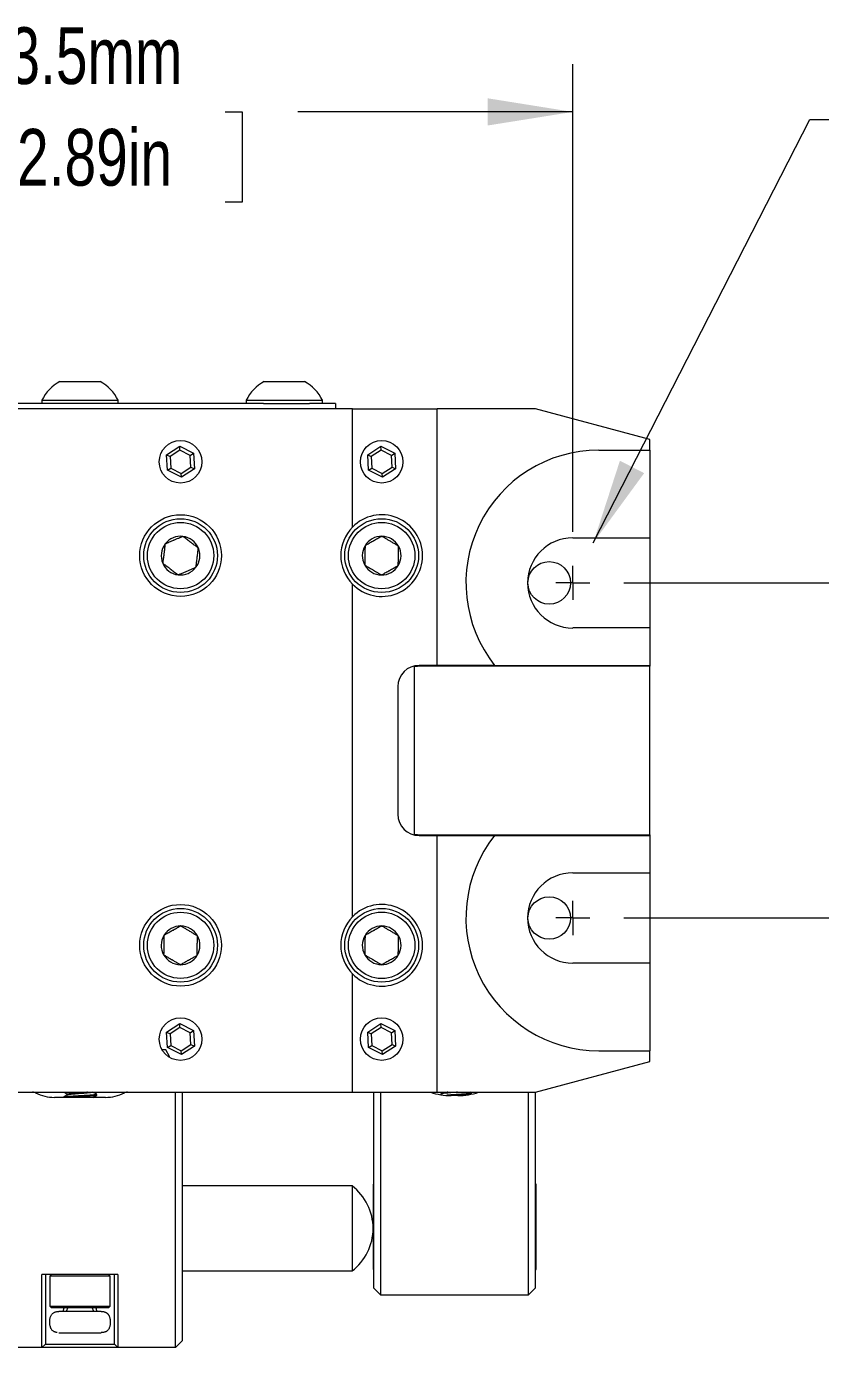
# Model space of a CAD drawing. Header units: millimetres. Extents: x 2 to 278, y 1 to 215.
# Drawn here: x 140.29 to 169.91, y 29.43 to 78.71 of the extents above; entities that cross this region are included whole.
import ezdxf

# ---------------------------------------------------------------- set-up
doc = ezdxf.new("R2010")
doc.units = ezdxf.units.MM
doc.styles.add('SLDTEXTSTYLE0', font='TXT', dxfattribs={"width": 0.75})
doc.dimstyles.new('SLDDIMSTYLE2', dxfattribs={"dimtxt": 2.116667, "dimasz": 3.175, "dimexe": 0, "dimexo": 0.0625, "dimgap": 0.529167, "dimtad": 0, "dimtih": 1, "dimtoh": 1, "dimdec": 1, "dimlfac": 2, "dimrnd": 1e-09, "dimzin": 12, "dimdsep": 46, "dimtxsty": 'SLDTEXTSTYLE0', "dimsah": 1, "dimcen": 0.09, "dimadec": 0, "dimazin": 3, "dimtfac": 1, "dimtdec": 1, "dimtofl": 0, "dimtmove": 0, "dimatfit": 3, "dimfxl": 1, "dimfrac": 2, "dimtolj": 1, "dimtzin": 12, "dimarcsym": 0})
doc.dimstyles.new('SLDDIMSTYLE5', dxfattribs={"dimtxt": 2.116667, "dimasz": 3.175, "dimexe": 0, "dimexo": 0.0625, "dimgap": 0.529167, "dimtad": 0, "dimtih": 1, "dimtoh": 1, "dimdec": 1, "dimlfac": 2, "dimrnd": 1e-09, "dimzin": 4, "dimdsep": 46, "dimtxsty": 'SLDTEXTSTYLE0', "dimsah": 1, "dimcen": 0.09, "dimadec": 0, "dimazin": 1, "dimtfac": 1, "dimtdec": 1, "dimtmove": 0, "dimatfit": 0, "dimfxl": 1, "dimfrac": 2, "dimtolj": 1, "dimtzin": 12, "dimarcsym": 0})
doc.dimstyles.new('SLDDIMSTYLE9', dxfattribs={"dimtxt": 2.116667, "dimasz": 3.175, "dimexe": 0, "dimexo": 0.0625, "dimgap": 0.529167, "dimtad": 0, "dimtih": 1, "dimtoh": 1, "dimdec": 1, "dimlfac": 2, "dimrnd": 1e-09, "dimzin": 12, "dimdsep": 46, "dimtxsty": 'SLDTEXTSTYLE0', "dimsah": 1, "dimcen": 0, "dimadec": 0, "dimazin": 3, "dimtfac": 1, "dimtdec": 1, "dimtofl": 0, "dimtmove": 0, "dimatfit": 3, "dimfxl": 1, "dimfrac": 2, "dimtolj": 1, "dimtzin": 12, "dimarcsym": 0})

# ---------------------------------------------------------------- blocks, each defined once
blk = doc.blocks.new('_D_21')
at = {"color": 7, "linetype": 'Continuous', "lineweight": 0}
for p, q in [((181.035, 57.955), (181.035, 64.305)), ((162.57, 57.955), (182.813, 57.955)), ((177.156, 51.705), (176.512, 51.705)), ((176.512, 51.705), (176.512, 48.342)), ((184.913, 51.705), (185.557, 51.705)), ((185.557, 51.705), (185.557, 48.342)), ((176.512, 48.342), (177.156, 48.342)), ((185.557, 48.342), (184.913, 48.342)), ((162.57, 45.455), (182.813, 45.455)), ((181.035, 45.455), (181.035, 39.105))]:
    blk.add_line(p, q, dxfattribs=at)
at = {"color": 7, "linetype": 'Continuous', "lineweight": 18}
for points in [[(181.035, 57.955), (181.543, 61.13), (180.527, 61.13)], [(181.035, 45.455), (180.527, 42.28), (181.543, 42.28)]]:
    blk.add_solid(points, dxfattribs=at)
at = {"color": 7, "linetype": 'Continuous', "lineweight": 18, "char_height": 2.1167, "attachment_point": 1, "style": 'SLDTEXTSTYLE0'}
for s, insert in [('25.0mm', (175.653, 54.863)), ('0.98in', (177.156, 51.071))]:
    blk.add_mtext(s, dxfattribs=dict(at, insert=insert))
blk = doc.blocks.new('_D_22')
at = {"color": 7, "linetype": 'Continuous', "lineweight": 0}
for p, q in [((123.915, 59.86), (123.915, 77.304)), ((160.665, 59.86), (160.665, 77.304)), ((123.915, 75.526), (137.229, 75.526)), ((139.942, 75.526), (139.298, 75.526)), ((139.298, 75.526), (139.298, 72.163)), ((147.699, 75.526), (148.343, 75.526)), ((148.343, 75.526), (148.343, 72.163)), ((160.665, 75.526), (150.412, 75.526)), ((139.298, 72.163), (139.942, 72.163)), ((148.343, 72.163), (147.699, 72.163))]:
    blk.add_line(p, q, dxfattribs=at)
at = {"color": 7, "linetype": 'Continuous', "lineweight": 18}
for points in [[(123.915, 75.526), (127.09, 75.018), (127.09, 76.034)], [(160.665, 75.526), (157.49, 76.034), (157.49, 75.018)]]:
    blk.add_solid(points, dxfattribs=at)
at = {"color": 7, "linetype": 'Continuous', "lineweight": 18, "char_height": 2.1167, "attachment_point": 1, "style": 'SLDTEXTSTYLE0'}
for s, insert in [('73.5mm', (138.439, 78.683)), ('2.89in', (139.942, 74.891))]:
    blk.add_mtext(s, dxfattribs=dict(at, insert=insert))
blk = doc.blocks.new('_D_23')
at = {"color": 7, "linetype": 'Continuous', "lineweight": 0}
for p, q in [((161.431, 59.454), (169.504, 75.245)), ((169.504, 75.245), (173.314, 75.245))]:
    blk.add_line(p, q, dxfattribs=at)
at = {"color": 7, "linetype": 'Continuous', "lineweight": 18}
blk.add_solid([(161.431, 59.454), (163.328, 62.049), (162.424, 62.512)], dxfattribs=at)
at = {"color": 7, "linetype": 'Continuous', "lineweight": 18, "attachment_point": 1, "style": 'SLDTEXTSTYLE0'}
for s, insert, char_height in [('MOUNTING SLOT FOR USE WITH', (174.108, 76.291), 2.11667), ('M6 x 1.0 [1/4in-20] MOUNTING SCREWS', (174.108, 72.928), 2.11667), ('4 PLACES', (174.108, 69.565), 2.1167)]:
    blk.add_mtext(s, dxfattribs=dict(at, insert=insert, char_height=char_height))
blk = doc.blocks.new('SW_CENTERMARKSYMBOL_26')
at = {"color": 0, "linetype": 'Continuous', "lineweight": 18}
for q in [(0, 0.635), (-0.635, 0), (0, -0.635), (0.635, 0)]:
    blk.add_line((0, 0), q, dxfattribs=at)
blk = doc.blocks.new('SW_CENTERMARKSYMBOL_27')
at = {"color": 0, "linetype": 'Continuous', "lineweight": 18}
for q in [(0, 0.635), (-0.635, 0), (0, -0.635), (0.635, 0)]:
    blk.add_line((0, 0), q, dxfattribs=at)

msp = doc.modelspace()

# ---------------------------------------------------------------- linework, layer by layer
at = {"color": 7, "linetype": 'Continuous', "lineweight": 18}
for p, q in [((141.54, 65.468), (143.04, 65.468)), ((149.16, 65.468), (150.66, 65.468)), ((149.137, 64.643), (135.443, 64.643)), ((140.865, 64.767), (140.865, 64.643)), ((140.865, 64.767), (143.715, 64.767)), ((143.715, 64.643), (143.715, 64.767)), ((148.485, 64.767), (148.485, 64.643)), ((148.485, 64.767), (151.335, 64.767)), ((149.137, 64.643), (150.852, 64.643)), ((151.815, 64.643), (150.852, 64.643)), ((151.335, 64.643), (151.335, 64.767)), ((151.815, 64.643), (151.815, 64.454)), ((152.45, 64.454), (132.13, 64.454)), ((152.45, 60.038), (152.45, 64.454)), ((152.45, 64.454), (155.611, 64.454)), ((155.611, 54.879), (155.611, 64.454)), ((159.274, 64.454), (155.611, 64.454)), ((163.54, 63.311), (159.274, 64.454)), ((163.54, 62.908), (163.54, 63.311)), ((145.522, 62.735), (146.008, 63.052)), ((145.554, 62.156), (145.522, 62.735)), ((145.522, 62.735), (145.653, 62.668)), ((146.016, 62.905), (145.653, 62.668)), ((145.653, 62.668), (145.677, 62.236)), ((146.008, 63.052), (146.525, 62.79)), ((146.016, 62.905), (146.008, 63.052)), ((146.402, 62.71), (146.016, 62.905)), ((146.402, 62.71), (146.525, 62.79)), ((146.426, 62.277), (146.402, 62.71)), ((146.525, 62.79), (146.557, 62.211)), ((153.022, 62.735), (153.508, 63.052)), ((153.054, 62.156), (153.022, 62.735)), ((153.022, 62.735), (153.153, 62.668)), ((153.516, 62.905), (153.153, 62.668)), ((153.153, 62.668), (153.177, 62.236)), ((153.508, 63.052), (154.025, 62.79)), ((153.516, 62.905), (153.508, 63.052)), ((153.902, 62.71), (153.516, 62.905)), ((153.902, 62.71), (154.025, 62.79)), ((153.926, 62.277), (153.902, 62.71)), ((154.025, 62.79), (154.057, 62.211)), ((161.635, 62.908), (163.54, 62.908)), ((163.54, 62.908), (163.54, 59.638)), ((145.554, 62.156), (145.677, 62.236)), ((146.072, 61.894), (145.554, 62.156)), ((145.677, 62.236), (146.064, 62.041)), ((146.064, 62.041), (146.426, 62.277)), ((146.557, 62.211), (146.072, 61.894)), ((146.426, 62.277), (146.557, 62.211)), ((153.054, 62.156), (153.177, 62.236)), ((153.572, 61.894), (153.054, 62.156)), ((153.177, 62.236), (153.564, 62.041)), ((153.564, 62.041), (153.926, 62.277)), ((154.057, 62.211), (153.572, 61.894)), ((153.926, 62.277), (154.057, 62.211)), ((146.072, 61.894), (146.064, 62.041)), ((153.572, 61.894), (153.564, 62.041)), ((160.665, 59.638), (163.54, 59.638)), ((163.54, 59.638), (163.54, 56.273)), ((152.45, 45.5), (152.45, 57.908)), ((163.54, 56.273), (160.665, 56.273)), ((163.54, 56.273), (163.54, 54.879)), ((154.748, 54.847), (154.748, 48.561)), ((154.748, 54.847), (154.875, 54.847)), ((163.54, 54.847), (154.875, 54.847)), ((155.611, 54.879), (154.937, 54.879)), ((157.753, 54.879), (155.611, 54.879)), ((157.753, 54.879), (163.54, 54.879)), ((157.953, 54.847), (157.953, 54.879)), ((163.54, 54.879), (163.54, 54.847)), ((163.54, 48.561), (163.54, 54.847)), ((154.143, 54.085), (154.143, 49.323)), ((154.875, 48.561), (154.748, 48.561)), ((154.875, 48.561), (163.54, 48.561)), ((154.937, 48.529), (155.611, 48.529)), ((155.611, 38.954), (155.611, 48.529)), ((155.611, 48.529), (157.751, 48.529)), ((157.751, 48.529), (163.54, 48.529)), ((157.953, 48.529), (157.953, 48.561)), ((161.724, 48.561), (161.724, 48.529)), ((162.816, 48.529), (162.816, 48.561)), ((163.54, 48.561), (163.54, 48.529)), ((163.54, 48.529), (163.54, 47.138)), ((160.665, 47.138), (163.54, 47.138)), ((163.54, 47.138), (163.54, 43.773)), ((163.54, 43.773), (160.665, 43.773)), ((163.54, 43.773), (163.54, 40.502)), ((152.45, 38.954), (152.45, 43.37)), ((145.522, 41.197), (146.008, 41.514)), ((146.008, 41.514), (146.525, 41.252)), ((146.016, 41.367), (146.008, 41.514)), ((153.022, 41.197), (153.508, 41.514)), ((153.508, 41.514), (154.025, 41.252)), ((153.516, 41.367), (153.508, 41.514)), ((145.554, 40.618), (145.522, 41.197)), ((145.522, 41.197), (145.653, 41.13)), ((146.016, 41.367), (145.653, 41.13)), ((145.653, 41.13), (145.677, 40.698)), ((146.402, 41.172), (146.016, 41.367)), ((146.402, 41.172), (146.525, 41.252)), ((146.426, 40.739), (146.402, 41.172)), ((146.525, 41.252), (146.557, 40.673)), ((153.054, 40.618), (153.022, 41.197)), ((153.022, 41.197), (153.153, 41.13)), ((153.516, 41.367), (153.153, 41.13)), ((153.153, 41.13), (153.177, 40.698)), ((153.902, 41.172), (153.516, 41.367)), ((153.902, 41.172), (154.025, 41.252)), ((153.926, 40.739), (153.902, 41.172)), ((154.025, 41.252), (154.057, 40.673)), ((145.496, 40.541), (145.35, 40.541)), ((145.623, 40.287), (145.496, 40.541)), ((145.554, 40.618), (145.677, 40.698)), ((146.072, 40.356), (145.554, 40.618)), ((145.677, 40.698), (146.064, 40.502)), ((146.064, 40.502), (146.426, 40.739)), ((146.072, 40.356), (146.064, 40.502)), ((146.557, 40.673), (146.072, 40.356)), ((146.426, 40.739), (146.557, 40.673)), ((153.054, 40.618), (153.177, 40.698)), ((153.572, 40.356), (153.054, 40.618)), ((153.177, 40.698), (153.564, 40.502)), ((153.564, 40.502), (153.926, 40.739)), ((153.572, 40.356), (153.564, 40.502)), ((154.057, 40.673), (153.572, 40.356)), ((153.926, 40.739), (154.057, 40.673)), ((161.635, 40.502), (163.54, 40.502)), ((163.54, 40.097), (163.54, 40.502)), ((145.623, 40.287), (145.581, 40.287)), ((145.623, 40.259), (145.623, 40.287)), ((159.274, 38.954), (163.54, 40.097)), ((132.13, 38.954), (152.45, 38.954)), ((140.543, 38.953), (140.543, 38.954)), ((144.036, 38.954), (144.036, 38.953)), ((145.846, 30.699), (145.846, 38.954)), ((146.1, 38.954), (146.1, 30.699)), ((152.45, 38.954), (155.611, 38.954)), ((153.246, 37.407), (153.246, 38.954)), ((153.5, 38.954), (153.5, 37.407)), ((155.611, 38.954), (159.274, 38.954)), ((155.712, 38.954), (155.779, 38.915)), ((156.878, 38.922), (156.823, 38.954)), ((159.016, 37.407), (159.016, 38.954)), ((159.27, 38.954), (159.27, 37.407)), ((143.242, 38.763), (141.337, 38.763)), ((141.811, 38.875), (141.811, 38.848)), ((142.915, 38.847), (142.915, 38.875)), ((155.783, 38.894), (155.737, 38.867)), ((155.779, 38.917), (155.779, 38.892)), ((156.385, 38.827), (156.131, 38.827)), ((156.883, 38.889), (156.883, 38.917)), ((153.246, 36.087), (153.246, 37.407)), ((153.5, 37.407), (153.5, 36.307)), ((159.016, 36.307), (159.016, 37.407)), ((159.27, 37.407), (159.27, 36.087)), ((153.246, 35.207), (153.246, 36.087)), ((153.5, 36.307), (153.5, 35.207)), ((159.016, 35.207), (159.016, 36.307)), ((159.27, 36.087), (159.27, 35.207)), ((153.246, 35.531), (153.22, 35.531)), ((153.22, 35.531), (153.22, 32.343)), ((159.295, 35.531), (159.27, 35.531)), ((159.295, 32.343), (159.295, 35.531)), ((152.437, 35.461), (146.1, 35.461)), ((152.437, 35.461), (152.437, 32.286)), ((153.246, 32.667), (153.246, 35.207)), ((153.5, 35.207), (153.5, 32.667)), ((159.016, 32.667), (159.016, 35.207)), ((159.27, 35.207), (159.27, 32.667)), ((153.246, 31.651), (153.246, 32.667)), ((153.5, 32.667), (153.5, 31.397)), ((159.016, 31.397), (159.016, 32.667)), ((159.27, 32.667), (159.27, 31.651)), ((140.873, 30.699), (140.873, 32.159)), ((143.707, 32.159), (140.873, 32.159)), ((141, 32.159), (141, 30.699)), ((141.232, 32.159), (141.165, 32.092)), ((141.165, 32.092), (141.165, 30.977)), ((143.415, 32.092), (141.165, 32.092)), ((143.415, 32.092), (143.347, 32.159)), ((143.415, 30.977), (143.415, 32.092)), ((143.58, 30.699), (143.58, 32.159)), ((143.707, 32.159), (143.707, 30.699)), ((146.1, 32.286), (152.437, 32.286)), ((153.22, 32.343), (153.246, 32.343)), ((159.27, 32.343), (159.295, 32.343)), ((153.246, 31.651), (153.5, 31.397)), ((159.016, 31.397), (159.27, 31.651)), ((153.5, 31.397), (159.016, 31.397)), ((140.873, 29.429), (140.873, 30.699)), ((141, 30.699), (141, 29.556)), ((141.165, 30.977), (141.232, 30.909)), ((141.165, 30.977), (143.415, 30.977)), ((143.347, 30.909), (141.232, 30.909)), ((143.084, 30.779), (141.495, 30.779)), ((143.347, 30.909), (143.415, 30.977)), ((143.58, 29.556), (143.58, 30.699)), ((143.707, 30.699), (143.707, 29.429)), ((145.846, 29.429), (145.846, 30.699)), ((146.1, 30.699), (146.1, 29.683)), ((141.495, 29.984), (143.084, 29.984)), ((146.1, 29.683), (145.846, 29.429)), ((140.873, 29.429), (138.734, 29.429)), ((140.873, 29.429), (141, 29.556)), ((143.707, 29.429), (140.873, 29.429)), ((141, 29.556), (143.58, 29.556)), ((143.707, 29.429), (143.58, 29.556)), ((145.846, 29.429), (143.707, 29.429))]:
    msp.add_line(p, q, dxfattribs=at)
at = {"color": 7, "linetype": 'Continuous', "lineweight": 18, "flags": 128}
for points in [[(141.796, 30.779), (141.802, 30.81), (141.836, 30.909)], [(142.743, 30.909), (142.777, 30.81), (142.783, 30.779)]]:
    msp.add_lwpolyline(points, dxfattribs=at)
at = {"color": 7, "linetype": 'Continuous', "lineweight": 18}
for centre, radius in [((146.04, 62.473), 0.794), ((153.54, 62.473), 0.794), ((146.04, 58.973), 1.524), ((146.04, 58.973), 1.375), ((146.04, 58.973), 1.237), ((153.54, 58.973), 1.375), ((153.54, 58.973), 1.238), ((159.79, 57.954), 0.794), ((146.04, 44.435), 1.524), ((159.79, 45.454), 0.794), ((146.04, 44.435), 1.375), ((146.04, 44.435), 1.237), ((153.54, 44.435), 1.375), ((153.54, 44.435), 1.238), ((146.04, 40.935), 0.794), ((153.54, 40.935), 0.794)]:
    msp.add_circle(centre, radius, dxfattribs=at)
for centre, radius, start, end in [((142.29, 64.071), 1.586, 118.2227, 153.9627), ((142.29, 64.071), 1.586, 26.0373, 61.7773), ((149.91, 64.071), 1.586, 118.2227, 153.9627), ((149.91, 64.071), 1.586, 26.0373, 61.7773), ((161.635, 57.955), 4.953, 90, 218.4008), ((153.54, 58.973), 1.524, 224.3385, 135.6615), ((146.04, 58.973), 0.722, 82.8967, 142.8967), ((146.04, 58.973), 0.722, 22.8967, 82.8967), ((153.54, 58.973), 1.524, 135.6615, 224.3385), ((153.54, 58.973), 0.722, 89.2082, 149.2082), ((153.54, 58.973), 0.722, 29.2082, 89.2082), ((160.665, 57.955), 1.683, 90, 270), ((146.04, 58.973), 0.722, 142.8967, 202.8967), ((146.04, 58.973), 0.722, 322.8967, 22.8967), ((153.54, 58.973), 0.722, 149.2082, 209.2082), ((153.54, 58.973), 0.722, 329.2082, 29.2082), ((146.04, 58.973), 0.722, 202.8967, 262.8967), ((146.04, 58.973), 0.722, 262.8967, 322.8967), ((153.54, 58.973), 0.722, 209.2082, 269.2082), ((153.54, 58.973), 0.722, 269.2082, 329.2082), ((154.937, 54.085), 0.794, 90, 180), ((154.937, 49.323), 0.794, 180, 270), ((161.635, 45.455), 4.953, 141.6464, 270), ((160.665, 45.455), 1.683, 90, 270), ((153.54, 44.435), 1.524, 224.3385, 135.6615), ((153.54, 44.435), 1.524, 135.6615, 224.3385), ((146.04, 44.435), 0.722, 89.2082, 149.2082), ((146.04, 44.435), 0.722, 29.2082, 89.2082), ((153.54, 44.435), 0.722, 89.2082, 149.2082), ((153.54, 44.435), 0.722, 29.2082, 89.2082), ((146.04, 44.435), 0.722, 149.2082, 209.2082), ((146.04, 44.435), 0.722, 329.2082, 29.2082), ((153.54, 44.435), 0.722, 149.2082, 209.2082), ((153.54, 44.435), 0.722, 329.2082, 29.2082), ((146.04, 44.435), 0.722, 209.2082, 269.2082), ((146.04, 44.435), 0.722, 269.2082, 329.2082), ((153.54, 44.435), 0.722, 209.2082, 269.2082), ((153.54, 44.435), 0.722, 269.2082, 329.2082), ((140.521, 38.7), 0.254, 63.7084, 90), ((144.058, 38.7), 0.254, 90, 116.2916), ((156.131, 41.208), 2.381, 251.2031, 270), ((156.385, 41.208), 2.381, 270, 288.7969), ((141.337, 40.351), 1.587, 243.7084, 270), ((143.242, 40.351), 1.587, 270, 296.2916), ((151.22, 33.874), 2, 307.4627, 52.5373)]:
    msp.add_arc(centre, radius, start, end, dxfattribs=at)
for points, knots in [([(146.129, 59.689), (146.11, 59.681), (146.073, 59.665), (146.025, 59.645), (145.979, 59.625), (145.934, 59.606), (145.878, 59.583), (145.831, 59.563), (145.792, 59.547), (145.754, 59.53), (145.705, 59.51), (145.648, 59.486), (145.6, 59.466), (145.555, 59.447), (145.513, 59.429), (145.48, 59.415), (145.464, 59.408)], [0, 0, 0, 0, 0.090104, 0.180412, 0.220442, 0.300883, 0.382267, 0.464712, 0.506234, 0.547616, 0.63098, 0.715576, 0.801326, 0.844454, 0.922158, 1, 1, 1, 1]), ([(146.705, 59.254), (146.695, 59.261), (146.665, 59.283), (146.615, 59.321), (146.552, 59.369), (146.497, 59.41), (146.444, 59.451), (146.391, 59.491), (146.328, 59.538), (146.275, 59.578), (146.22, 59.62), (146.174, 59.655), (146.14, 59.68), (146.129, 59.689)], [0, 0, 0, 0, 0.0541444, 0.162887, 0.2726945, 0.3838075, 0.4398509, 0.5427587, 0.647096, 0.7521789, 0.8138712, 0.9377043, 1, 1, 1, 1]), ([(153.55, 59.694), (153.528, 59.682), (153.485, 59.658), (153.418, 59.621), (153.347, 59.581), (153.288, 59.548), (153.23, 59.516), (153.172, 59.483), (153.115, 59.451), (153.055, 59.418), (153.007, 59.391), (152.957, 59.363), (152.932, 59.349), (152.92, 59.342)], [0, 0, 0, 0, 0.108004, 0.217015, 0.327632, 0.439819, 0.487805, 0.594359, 0.702551, 0.752185, 0.875691, 0.937704, 1, 1, 1, 1]), ([(154.17, 59.325), (154.162, 59.329), (154.139, 59.343), (154.109, 59.361), (154.069, 59.385), (154.026, 59.41), (153.973, 59.442), (153.919, 59.474), (153.865, 59.507), (153.811, 59.538), (153.759, 59.569), (153.708, 59.6), (153.664, 59.626), (153.62, 59.652), (153.585, 59.674), (153.558, 59.689), (153.55, 59.694)], [0, 0, 0, 0, 0.038853, 0.116623, 0.155556, 0.239028, 0.323106, 0.408039, 0.493762, 0.574031, 0.655062, 0.736985, 0.819573, 0.864608, 0.954824, 1, 1, 1, 1]), ([(145.464, 59.408), (145.461, 59.384), (145.455, 59.335), (145.445, 59.258), (145.435, 59.178), (145.427, 59.11), (145.419, 59.044), (145.411, 58.979), (145.403, 58.915), (145.394, 58.847), (145.387, 58.791), (145.38, 58.734), (145.377, 58.706), (145.375, 58.692)], [0, 0, 0, 0, 0.108471, 0.217723, 0.328152, 0.439816, 0.491196, 0.59482, 0.699548, 0.752187, 0.875704, 0.937704, 1, 1, 1, 1]), ([(146.615, 58.537), (146.618, 58.562), (146.624, 58.611), (146.634, 58.687), (146.644, 58.767), (146.652, 58.835), (146.661, 58.901), (146.669, 58.967), (146.677, 59.032), (146.685, 59.1), (146.692, 59.155), (146.699, 59.212), (146.703, 59.24), (146.705, 59.254)], [0, 0, 0, 0, 0.108004, 0.217015, 0.327632, 0.439819, 0.487805, 0.594359, 0.702551, 0.752185, 0.875691, 0.937704, 1, 1, 1, 1]), ([(152.92, 59.342), (152.92, 59.33), (152.919, 59.293), (152.918, 59.23), (152.917, 59.151), (152.916, 59.083), (152.915, 59.015), (152.914, 58.949), (152.913, 58.871), (152.912, 58.804), (152.911, 58.735), (152.911, 58.677), (152.91, 58.635), (152.91, 58.621)], [0, 0, 0, 0, 0.0541444, 0.162887, 0.2726945, 0.3838075, 0.4398509, 0.5427587, 0.647096, 0.7521789, 0.8138712, 0.9377043, 1, 1, 1, 1]), ([(154.16, 58.603), (154.16, 58.616), (154.16, 58.652), (154.161, 58.716), (154.162, 58.795), (154.163, 58.863), (154.164, 58.931), (154.165, 58.997), (154.166, 59.075), (154.167, 59.141), (154.168, 59.211), (154.169, 59.269), (154.169, 59.311), (154.17, 59.325)], [0, 0, 0, 0, 0.054144, 0.162887, 0.272694, 0.383807, 0.439851, 0.542759, 0.647096, 0.752179, 0.813871, 0.937704, 1, 1, 1, 1]), ([(145.375, 58.692), (145.385, 58.685), (145.414, 58.662), (145.464, 58.624), (145.527, 58.577), (145.582, 58.535), (145.636, 58.495), (145.689, 58.455), (145.751, 58.407), (145.804, 58.367), (145.86, 58.325), (145.906, 58.291), (145.939, 58.265), (145.95, 58.257)], [0, 0, 0, 0, 0.054144, 0.162887, 0.272694, 0.383807, 0.439851, 0.542759, 0.647096, 0.752179, 0.813871, 0.937704, 1, 1, 1, 1]), ([(145.95, 58.257), (145.959, 58.26), (145.983, 58.27), (146.016, 58.284), (146.059, 58.302), (146.104, 58.322), (146.161, 58.346), (146.219, 58.37), (146.277, 58.395), (146.334, 58.419), (146.39, 58.442), (146.446, 58.466), (146.492, 58.485), (146.539, 58.505), (146.578, 58.522), (146.606, 58.533), (146.615, 58.537)], [0, 0, 0, 0, 0.038853, 0.116623, 0.155556, 0.239028, 0.323106, 0.408039, 0.493762, 0.574031, 0.655062, 0.736985, 0.819573, 0.864608, 0.954824, 1, 1, 1, 1]), ([(152.91, 58.621), (152.927, 58.61), (152.962, 58.589), (153.007, 58.563), (153.05, 58.537), (153.092, 58.512), (153.144, 58.481), (153.188, 58.455), (153.224, 58.434), (153.26, 58.412), (153.305, 58.385), (153.358, 58.353), (153.403, 58.327), (153.445, 58.302), (153.484, 58.278), (153.515, 58.26), (153.53, 58.251)], [0, 0, 0, 0, 0.090104, 0.180412, 0.220442, 0.300883, 0.382267, 0.464712, 0.506234, 0.547616, 0.63098, 0.715576, 0.801326, 0.844454, 0.922158, 1, 1, 1, 1]), ([(153.53, 58.251), (153.551, 58.263), (153.594, 58.287), (153.662, 58.325), (153.732, 58.364), (153.792, 58.398), (153.85, 58.43), (153.907, 58.462), (153.964, 58.494), (154.024, 58.527), (154.073, 58.555), (154.123, 58.583), (154.147, 58.596), (154.16, 58.603)], [0, 0, 0, 0, 0.108471, 0.217723, 0.328152, 0.439816, 0.491196, 0.59482, 0.699548, 0.752187, 0.875704, 0.937704, 1, 1, 1, 1]), ([(146.05, 45.156), (146.028, 45.144), (145.985, 45.12), (145.918, 45.083), (145.847, 45.043), (145.788, 45.01), (145.73, 44.978), (145.672, 44.945), (145.615, 44.913), (145.555, 44.88), (145.507, 44.853), (145.457, 44.825), (145.432, 44.811), (145.42, 44.804)], [0, 0, 0, 0, 0.108004, 0.217015, 0.327632, 0.439819, 0.487805, 0.594359, 0.702551, 0.752185, 0.875691, 0.937704, 1, 1, 1, 1]), ([(146.67, 44.787), (146.662, 44.791), (146.639, 44.805), (146.609, 44.823), (146.569, 44.847), (146.526, 44.872), (146.473, 44.904), (146.419, 44.936), (146.365, 44.969), (146.311, 45), (146.259, 45.031), (146.208, 45.062), (146.164, 45.088), (146.12, 45.114), (146.085, 45.136), (146.058, 45.151), (146.05, 45.156)], [0, 0, 0, 0, 0.0388528, 0.1166231, 0.155556, 0.2390275, 0.3231063, 0.4080394, 0.4937619, 0.5740307, 0.6550622, 0.7369846, 0.8195732, 0.8646079, 0.9548244, 1, 1, 1, 1]), ([(153.55, 45.156), (153.528, 45.144), (153.485, 45.12), (153.418, 45.083), (153.347, 45.043), (153.288, 45.01), (153.23, 44.978), (153.172, 44.945), (153.115, 44.913), (153.055, 44.88), (153.007, 44.853), (152.957, 44.825), (152.932, 44.811), (152.92, 44.804)], [0, 0, 0, 0, 0.108004, 0.217015, 0.327632, 0.439819, 0.487805, 0.594359, 0.702551, 0.752185, 0.875691, 0.937704, 1, 1, 1, 1]), ([(154.17, 44.787), (154.162, 44.791), (154.139, 44.805), (154.109, 44.823), (154.069, 44.847), (154.026, 44.872), (153.973, 44.904), (153.919, 44.936), (153.865, 44.969), (153.811, 45), (153.759, 45.031), (153.708, 45.062), (153.664, 45.088), (153.62, 45.114), (153.585, 45.136), (153.558, 45.151), (153.55, 45.156)], [0, 0, 0, 0, 0.0388528, 0.1166231, 0.155556, 0.2390275, 0.3231063, 0.4080394, 0.4937619, 0.5740307, 0.6550622, 0.7369846, 0.8195732, 0.8646079, 0.9548244, 1, 1, 1, 1]), ([(145.42, 44.804), (145.42, 44.792), (145.419, 44.755), (145.418, 44.692), (145.417, 44.613), (145.416, 44.545), (145.415, 44.477), (145.414, 44.411), (145.413, 44.333), (145.412, 44.266), (145.411, 44.197), (145.411, 44.139), (145.41, 44.097), (145.41, 44.083)], [0, 0, 0, 0, 0.054144, 0.162887, 0.272694, 0.383807, 0.439851, 0.542759, 0.647096, 0.752179, 0.813871, 0.937704, 1, 1, 1, 1]), ([(146.66, 44.065), (146.66, 44.078), (146.66, 44.114), (146.661, 44.178), (146.662, 44.257), (146.663, 44.325), (146.664, 44.393), (146.665, 44.459), (146.666, 44.537), (146.667, 44.603), (146.668, 44.673), (146.669, 44.731), (146.669, 44.773), (146.67, 44.787)], [0, 0, 0, 0, 0.054144, 0.162887, 0.272694, 0.383807, 0.439851, 0.542759, 0.647096, 0.752179, 0.813871, 0.937704, 1, 1, 1, 1]), ([(152.92, 44.804), (152.92, 44.792), (152.919, 44.755), (152.918, 44.692), (152.917, 44.613), (152.916, 44.545), (152.915, 44.477), (152.914, 44.411), (152.913, 44.333), (152.912, 44.266), (152.911, 44.197), (152.911, 44.139), (152.91, 44.097), (152.91, 44.083)], [0, 0, 0, 0, 0.0541444, 0.162887, 0.2726945, 0.3838075, 0.4398509, 0.5427587, 0.647096, 0.7521789, 0.8138712, 0.9377043, 1, 1, 1, 1]), ([(154.16, 44.065), (154.16, 44.078), (154.16, 44.114), (154.161, 44.178), (154.162, 44.257), (154.163, 44.325), (154.164, 44.393), (154.165, 44.459), (154.166, 44.537), (154.167, 44.603), (154.168, 44.673), (154.169, 44.731), (154.169, 44.773), (154.17, 44.787)], [0, 0, 0, 0, 0.054144, 0.162887, 0.272694, 0.383807, 0.439851, 0.542759, 0.647096, 0.752179, 0.813871, 0.937704, 1, 1, 1, 1]), ([(145.41, 44.083), (145.427, 44.072), (145.462, 44.051), (145.507, 44.025), (145.55, 43.999), (145.592, 43.974), (145.644, 43.943), (145.688, 43.917), (145.724, 43.896), (145.76, 43.874), (145.805, 43.847), (145.858, 43.815), (145.903, 43.789), (145.945, 43.764), (145.984, 43.74), (146.015, 43.722), (146.03, 43.713)], [0, 0, 0, 0, 0.0901039, 0.1804119, 0.2204419, 0.3008831, 0.3822675, 0.4647118, 0.5062343, 0.5476163, 0.6309797, 0.7155764, 0.801326, 0.844454, 0.9221578, 1, 1, 1, 1]), ([(146.03, 43.713), (146.051, 43.725), (146.094, 43.749), (146.162, 43.787), (146.232, 43.826), (146.292, 43.86), (146.35, 43.892), (146.407, 43.924), (146.464, 43.956), (146.524, 43.989), (146.573, 44.017), (146.623, 44.045), (146.647, 44.058), (146.66, 44.065)], [0, 0, 0, 0, 0.108471, 0.2177229, 0.3281521, 0.4398157, 0.4911959, 0.5948197, 0.699548, 0.752187, 0.8757036, 0.9377041, 1, 1, 1, 1]), ([(152.91, 44.083), (152.927, 44.072), (152.962, 44.051), (153.007, 44.025), (153.05, 43.999), (153.092, 43.974), (153.144, 43.943), (153.188, 43.917), (153.224, 43.896), (153.26, 43.874), (153.305, 43.847), (153.358, 43.815), (153.403, 43.789), (153.445, 43.764), (153.484, 43.74), (153.515, 43.722), (153.53, 43.713)], [0, 0, 0, 0, 0.090104, 0.180412, 0.220442, 0.300883, 0.382267, 0.464712, 0.506234, 0.547616, 0.63098, 0.715576, 0.801326, 0.844454, 0.922158, 1, 1, 1, 1]), ([(153.53, 43.713), (153.551, 43.725), (153.594, 43.749), (153.662, 43.787), (153.732, 43.826), (153.792, 43.86), (153.85, 43.892), (153.907, 43.924), (153.964, 43.956), (154.024, 43.989), (154.073, 44.017), (154.123, 44.045), (154.147, 44.058), (154.16, 44.065)], [0, 0, 0, 0, 0.108471, 0.217723, 0.328152, 0.439816, 0.491196, 0.59482, 0.699548, 0.752187, 0.875704, 0.937704, 1, 1, 1, 1]), ([(141.726, 38.944), (141.748, 38.929), (141.793, 38.901), (141.838, 38.873), (141.86, 38.859)], [0, 0, 0, 0, 0.500047, 1, 1, 1, 1]), ([(142.571, 38.954), (142.563, 38.953), (142.512, 38.947), (142.372, 38.938), (142.185, 38.923), (142.007, 38.909), (141.878, 38.896), (141.811, 38.883), (141.818, 38.877), (141.82, 38.875)], [0, 0, 0, 0, 0.033918, 0.207818, 0.388925, 0.565369, 0.741814, 0.922921, 1, 1, 1, 1]), ([(142.76, 38.959), (142.761, 38.957), (142.765, 38.95), (142.69, 38.937), (142.554, 38.923), (142.375, 38.91), (142.184, 38.895), (142.007, 38.881), (141.879, 38.868), (141.813, 38.856), (141.818, 38.85), (141.819, 38.849)], [0, 0, 0, 0, 0.069446, 0.198214, 0.326981, 0.451714, 0.581615, 0.708173, 0.834731, 0.964632, 1, 1, 1, 1]), ([(142.912, 38.878), (142.887, 38.892), (142.844, 38.918), (142.8, 38.943), (142.781, 38.954)], [0, 0, 0, 0, 0.564578, 1, 1, 1, 1]), ([(156.011, 38.954), (155.991, 38.952), (155.916, 38.946), (155.831, 38.936), (155.773, 38.925), (155.784, 38.919), (155.786, 38.917)], [0, 0, 0, 0, 0.135126, 0.511947, 0.900959, 1, 1, 1, 1]), ([(156.366, 38.954), (156.346, 38.952), (156.268, 38.946), (156.115, 38.936), (155.949, 38.92), (155.824, 38.908), (155.798, 38.898), (155.785, 38.894)], [0, 0, 0, 0, 0.078201, 0.310658, 0.549257, 0.778362, 1, 1, 1, 1]), ([(141.812, 38.849), (141.787, 38.835), (141.739, 38.806), (141.69, 38.778), (141.665, 38.764)], [0, 0, 0, 0, 0.499908, 1, 1, 1, 1]), ([(142.91, 38.875), (142.911, 38.874), (142.916, 38.87), (142.882, 38.863), (142.808, 38.853), (142.695, 38.843), (142.557, 38.834), (142.401, 38.825), (142.235, 38.816), (142.073, 38.806), (141.928, 38.797), (141.806, 38.788), (141.718, 38.778), (141.671, 38.77), (141.671, 38.765), (141.67, 38.764)], [0, 0, 0, 0, 0.028005, 0.111085, 0.197116, 0.283147, 0.366227, 0.449307, 0.535338, 0.621368, 0.704448, 0.787528, 0.873559, 0.95959, 1, 1, 1, 1]), ([(142.91, 38.847), (142.911, 38.846), (142.916, 38.842), (142.882, 38.835), (142.808, 38.825), (142.695, 38.815), (142.557, 38.806), (142.401, 38.797), (142.235, 38.787), (142.074, 38.777), (141.944, 38.77), (141.883, 38.765), (141.86, 38.763)], [0, 0, 0, 0, 0.037106, 0.147183, 0.26117, 0.375157, 0.485235, 0.595312, 0.709299, 0.823287, 0.933364, 1, 1, 1, 1]), ([(142.774, 38.763), (142.795, 38.776), (142.841, 38.803), (142.887, 38.829), (142.912, 38.843)], [0, 0, 0, 0, 0.467196, 1, 1, 1, 1]), ([(156.876, 38.917), (156.876, 38.915), (156.875, 38.908), (156.817, 38.901), (156.732, 38.892), (156.628, 38.884), (156.482, 38.874), (156.321, 38.865), (156.159, 38.856), (156.036, 38.849), (155.978, 38.844), (155.967, 38.844)], [0, 0, 0, 0, 0.108257, 0.259354, 0.329921, 0.459321, 0.588722, 0.713684, 0.838646, 0.968046, 1, 1, 1, 1]), ([(156.877, 38.889), (156.878, 38.887), (156.879, 38.882), (156.833, 38.874), (156.749, 38.865), (156.628, 38.855), (156.481, 38.846), (156.322, 38.837), (156.206, 38.831), (156.15, 38.827), (156.145, 38.827)], [0, 0, 0, 0, 0.0940884, 0.2407825, 0.3874766, 0.539381, 0.6912855, 0.8379796, 0.9846737, 1, 1, 1, 1]), ([(141.439, 29.991), (141.433, 29.992), (141.413, 29.993), (141.384, 30), (141.343, 30.012), (141.3, 30.034), (141.257, 30.069), (141.226, 30.108), (141.206, 30.145), (141.19, 30.183), (141.175, 30.234), (141.164, 30.295), (141.159, 30.357), (141.16, 30.416), (141.165, 30.475), (141.175, 30.529), (141.19, 30.581), (141.21, 30.627), (141.236, 30.668), (141.267, 30.703), (141.305, 30.732), (141.345, 30.751), (141.386, 30.764), (141.425, 30.771), (141.462, 30.775), (141.486, 30.775), (141.496, 30.775)], [0, 0, 0, 0, 0.018431, 0.054677, 0.091162, 0.146512, 0.203231, 0.258673, 0.287371, 0.316388, 0.363734, 0.412783, 0.455407, 0.499344, 0.540753, 0.583346, 0.625147, 0.668055, 0.711955, 0.756892, 0.805882, 0.855866, 0.894652, 0.933747, 0.973656, 1, 1, 1, 1]), ([(141.67, 30.779), (141.672, 30.791), (141.675, 30.818), (141.685, 30.86), (141.694, 30.889), (141.699, 30.904)], [0, 0, 0, 0, 0.281426, 0.637152, 1, 1, 1, 1]), ([(142.878, 30.909), (142.881, 30.9), (142.891, 30.873), (142.902, 30.829), (142.907, 30.795), (142.909, 30.779)], [0, 0, 0, 0, 0.229414, 0.644455, 1, 1, 1, 1]), ([(143.084, 30.775), (143.094, 30.775), (143.116, 30.775), (143.15, 30.772), (143.186, 30.766), (143.22, 30.756), (143.25, 30.744), (143.275, 30.73), (143.297, 30.715), (143.317, 30.697), (143.336, 30.676), (143.353, 30.652), (143.369, 30.626), (143.382, 30.597), (143.396, 30.558), (143.406, 30.517), (143.413, 30.476), (143.418, 30.436), (143.42, 30.385), (143.418, 30.326), (143.411, 30.269), (143.399, 30.215), (143.383, 30.165), (143.361, 30.121), (143.333, 30.082), (143.304, 30.053), (143.276, 30.033), (143.249, 30.018), (143.22, 30.007), (143.186, 29.997), (143.146, 29.99), (143.11, 29.987), (143.089, 29.988), (143.084, 29.988)], [0, 0, 0, 0, 0.026039, 0.059072, 0.092264, 0.126031, 0.160043, 0.185518, 0.211137, 0.237256, 0.263572, 0.289057, 0.314765, 0.341236, 0.367997, 0.411757, 0.434319, 0.457085, 0.497189, 0.538509, 0.57779, 0.618181, 0.658068, 0.698995, 0.741255, 0.784488, 0.813717, 0.843175, 0.873264, 0.903537, 0.945062, 0.986917, 1, 1, 1, 1])]:
    msp.add_open_spline(points, degree=3, knots=knots, dxfattribs=at)

# ---------------------------------------------------------------- block references
at = {"color": 7, "linetype": 'Continuous', "lineweight": 0}
for name, p in [('SW_CENTERMARKSYMBOL_26', (160.665, 57.955)), ('SW_CENTERMARKSYMBOL_27', (160.665, 45.455))]:
    msp.add_blockref(name, p, dxfattribs=at)

# ---------------------------------------------------------------- dimensions: what is measured, and where the dimension line sits
at = {"color": 7, "linetype": 'Continuous', "lineweight": 18}
dim = msp.add_linear_dim(base=(160.665, 75.526), p1=(123.915, 58.59), p2=(160.665, 58.59), dimstyle='SLDDIMSTYLE2', dxfattribs=at)
dim.commit()
dim.dimension.update_dxf_attribs({"geometry": '_D_22', "text_midpoint": (143.821, 75.526), "dimtype": 160})
dim = msp.add_diameter_dim_2p(p1=(159.899, 56.457), p2=(161.431, 59.454), text='MOUNTING SLOT FOR USE WITH\\PM6 x 1.0 [1/4in-20] MOUNTING SCREWS\\P4 PLACES', dimstyle='SLDDIMSTYLE9', override={"dimpost": '<>'}, dxfattribs=at)
dim.commit()
dim.dimension.update_dxf_attribs({"geometry": '_D_23', "text_midpoint": (200.327, 75.245), "dimtype": 163})
dim = msp.add_linear_dim(base=(181.035, 45.455), p1=(161.3, 57.955), p2=(161.3, 45.455), angle=90, dimstyle='SLDDIMSTYLE5', dxfattribs=at)
dim.commit()
dim.dimension.update_dxf_attribs({"geometry": '_D_21', "text_midpoint": (181.035, 51.705), "dimtype": 160})

doc.saveas('drawing.dxf')
